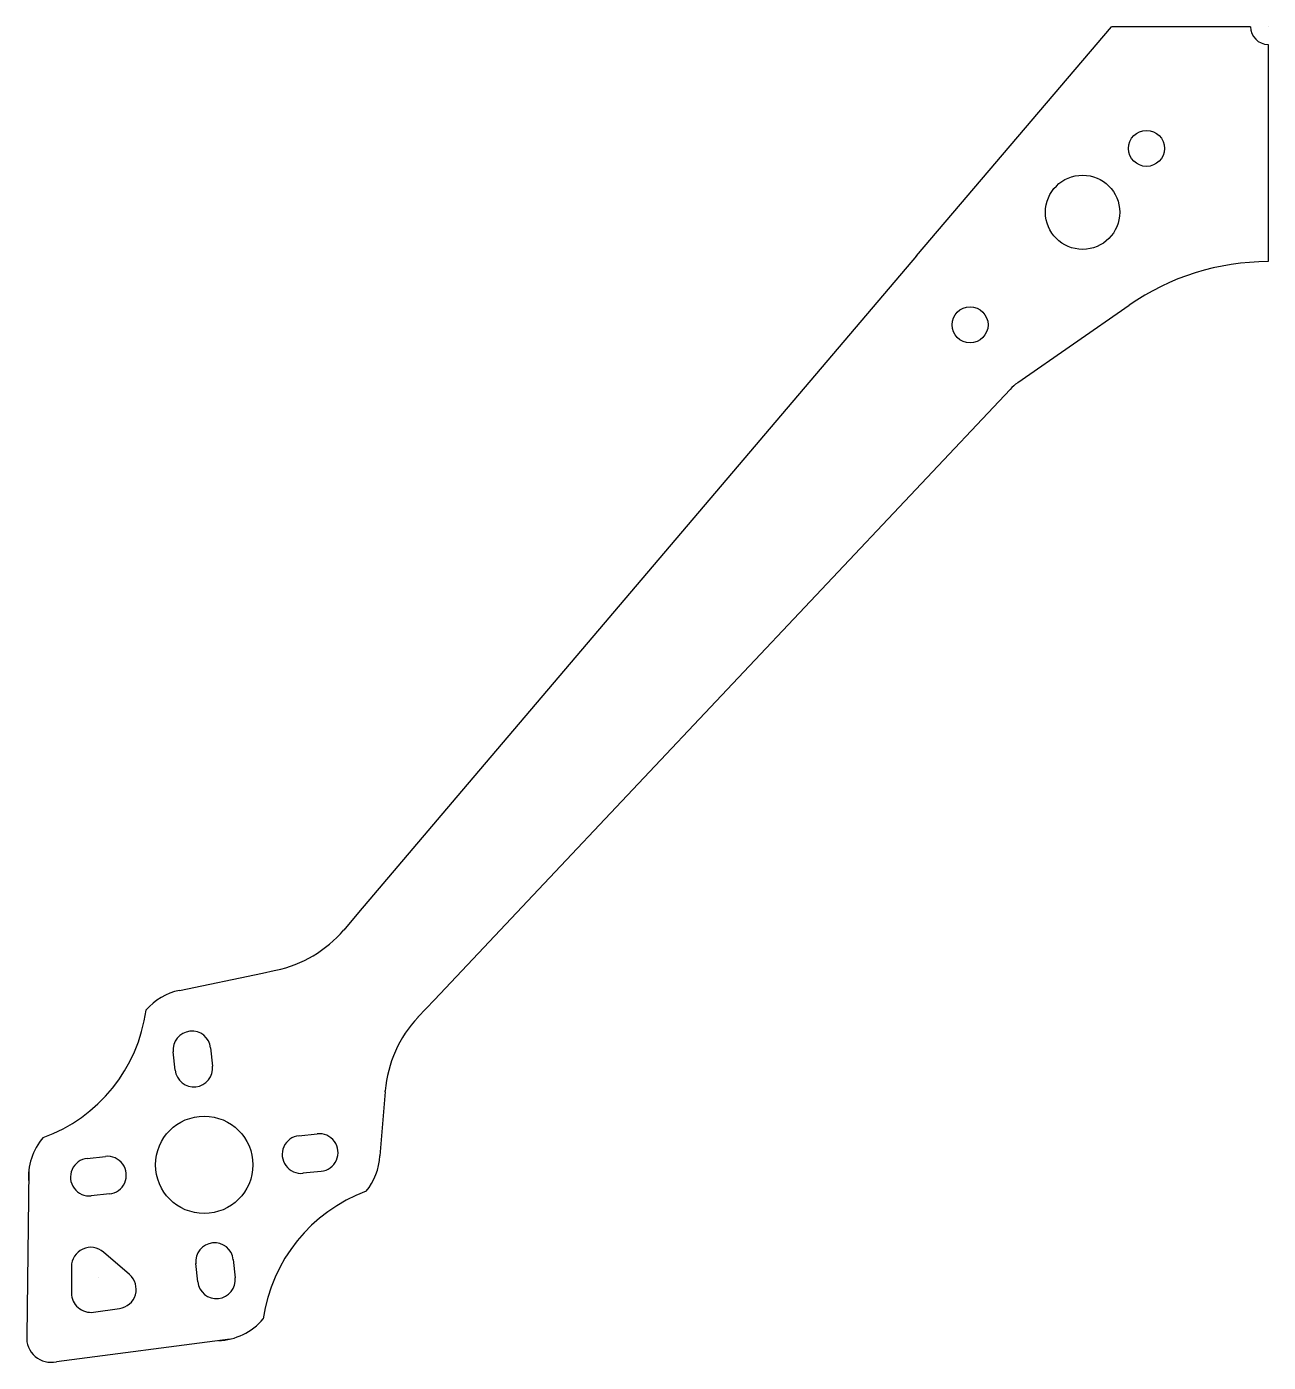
# Model space of a CAD drawing. Header units: millimetres. Extents: x -102 to 0, y -110 to 0.
import ezdxf

# ---------------------------------------------------------------- set-up
doc = ezdxf.new("R2010")
doc.units = ezdxf.units.MM
doc.layers.get('0').update_dxf_attribs({"linetype": 'CONTINUOUS'})

msp = doc.modelspace()

# ---------------------------------------------------------------- linework, layer by layer
for p, q in [((-28.9, -18.84), (-12.87, 0)), ((-1.45, 0), (-12.87, 0)), ((0.01, 0), (0.01, 0)), ((0, -1.45), (0, -19.31)), ((-28.9, -18.84), (-67.05, -63.73)), ((-11.42, -22.9), (-20.58, -29.27)), ((-21.21, -29.81), (-59.97, -70.92)), ((-67.05, -63.73), (-74.76, -72.81)), ((-59.97, -70.92), (-68.5, -79.97)), ((-74.76, -72.81), (-75.97, -74.24)), ((-89.47, -79.2), (-82.66, -77.78)), ((-82.66, -77.78), (-81.7, -77.58)), ((-81.7, -77.58), (-81.55, -77.55)), ((-68.5, -79.97), (-69.87, -81.41)), ((-89.83, -85.75), (-89.99, -84.26)), ((-86.91, -83.93), (-86.75, -85.42)), ((-72.57, -87.55), (-73, -92.8)), ((-72.57, -87.55), (-72.56, -87.47)), ((-72.56, -87.47), (-72.56, -87.45)), ((-79.65, -91.15), (-78.16, -90.99)), ((-97.05, -93.01), (-95.56, -92.85)), ((-101.86, -94.02), (-102.02, -107.61)), ((-77.83, -94.08), (-79.32, -94.23)), ((-95.23, -95.93), (-96.72, -96.09)), ((-87.97, -103.15), (-88.13, -101.66)), ((-85.05, -101.33), (-84.89, -102.83)), ((-96.11, -102.82), (-96.11, -102.82)), ((-85.3, -107.86), (-99.57, -109.72))]:
    msp.add_line(p, q)
msp.add_lwpolyline([(-95.71, -100.71, 0.643222), (-98.35, -101.92), (-98.35, -104.07, 0.455726), (-96.53, -105.65), (-94.4, -105.35, 0.643222), (-93.58, -102.56)], format="xyb", close=True)
for centre, radius in [((-10, -10), 1.48), ((-15.25, -15.25), 3.05), ((-24.5, -24.5), 1.48), ((-87.44, -93.54), 4)]:
    msp.add_circle(centre, radius)
for centre, radius, start, end in [((0, 0), 1.45, 180, 270), ((0, -39.31), 20, 89.9999, 124.8353), ((-18.3, -32.55), 4, 124.8353, 136.6828), ((-83.59, -67.76), 10, 281.7832, 319.6459), ((-88.45, -84.1), 5, 101.7832, 139.0728), ((-105.11, -79.07), 13.01, 289.9212, 352.2705), ((-62.59, -88.27), 10, 136.6828, 175.2899), ((-88.45, -84.1), 1.55, 6.1, 186.1), ((-88.29, -85.59), 1.55, -173.9, 6.1), ((-77.99, -92.53), 1.55, -83.9, 96.1), ((-96.88, -94.55), 5, 139.4164, 184.6957), ((-79.48, -92.69), 1.55, 96.1, 276.1), ((-96.88, -94.55), 1.55, 96.1, 276.1), ((-95.39, -94.39), 1.55, -83.9, 96.1), ((-77.99, -92.53), 5, 320.4421, 356.909), ((-69.52, -108.09), 13.21, 110.4545, 171.7418), ((-86.59, -101.5), 1.55, 6.1, 186.1), ((-86.43, -102.99), 1.55, -173.9, 6.1), ((-86.43, -102.99), 5, 271.7771, 320.096), ((-100.03, -107.77), 2, 175.3427, 283.0453)]:
    msp.add_arc(centre, radius, start, end)

doc.saveas('drawing.dxf')
